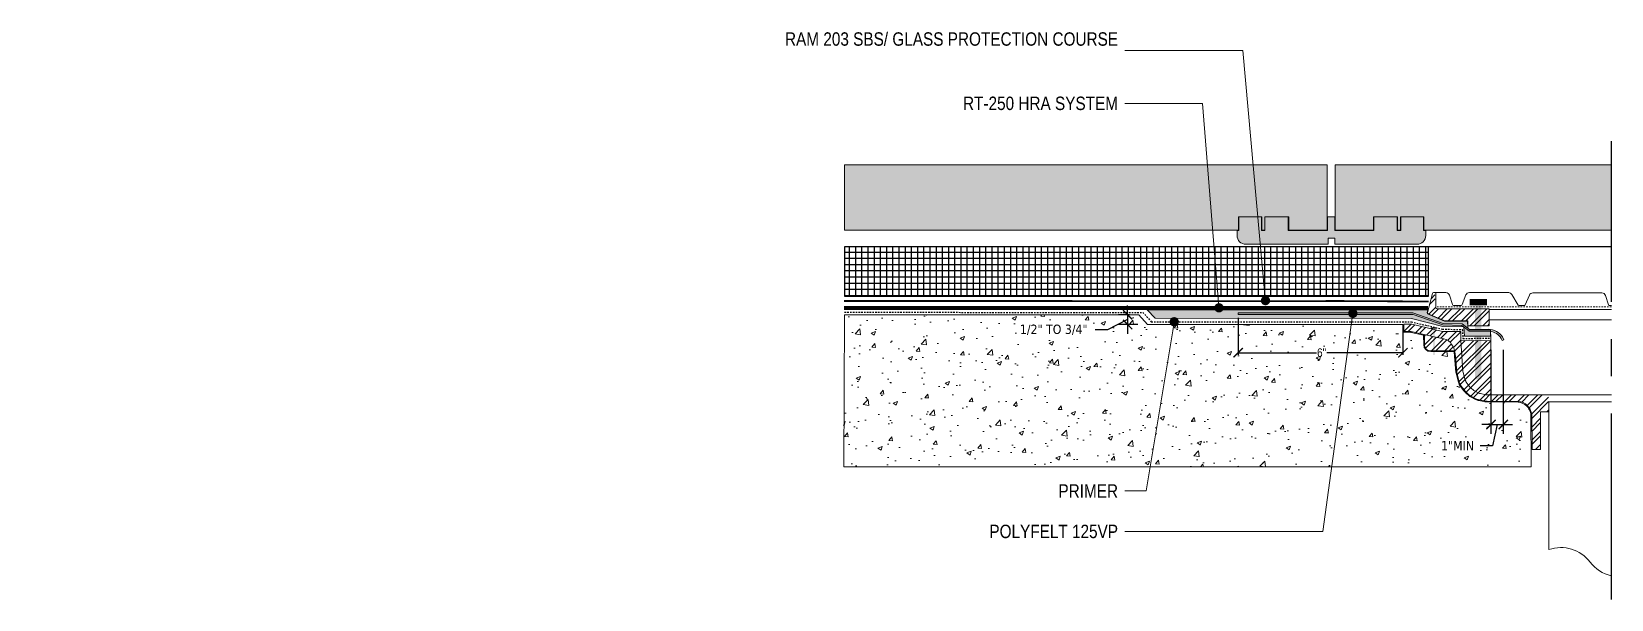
# Model space of a CAD drawing. Header units: feet. Extents: x -240 to 187, y -35 to 11.
# Drawn here: x 59.6 to 187.1, y -34.9 to 10.9 of the extents above; entities that cross this region are included whole.
import ezdxf
from ezdxf import colors
from ezdxf.entities.mleader import LeaderData, LeaderLine
from ezdxf.math import Vec2, Vec3

# ---------------------------------------------------------------- set-up
doc = ezdxf.new("R2010")
doc.units = ezdxf.units.FT
doc.header["$MEASUREMENT"] = 0
for name, pattern in [('CENTERX2', [23.999999999999993, 14.999999999999998, -2.9999999999999996, 2.9999999999999973, -3.0000000000000018]), ('Dashed - Dense', [0.8, 0.5000000000000001, -0.3]), ('DASHED2', [0.18749999999999997, 0.125, -0.06249999999999998])]:
    doc.linetypes.add(name, pattern=pattern)
for name, color, linetype, lineweight in [('00 Masonry Others', 190, 'Continuous', 0), ('Dimensions', 20, 'Continuous', 0), ('Others', 190, 'Continuous', 0), ('RAM HDR 327', 63, 'Continuous', 0), ('RT-250 HRA SYSTEM LIQUID', 241, 'Continuous', 0), ('RT-250 HRA SYSTEM MESH', 3, 'Continuous', 0), ('Text', 20, 'Continuous', 0)]:
    doc.layers.add(name, color=color, linetype=linetype, lineweight=lineweight)
for name, color, linetype in [('Insulation Border', 8, 'Continuous'), ('Insulation Foam', 9, 'Continuous'), ('Primer', 32, 'DASHED2')]:
    doc.layers.add(name, color=color, linetype=linetype)
doc.layers.add('Protection Course', color=99, linetype='Dashed - Dense', lineweight=0, true_color=0x216123)
doc.styles.add('Annotative', font='tahoma.ttf')
doc.styles.get("Standard").update_dxf_attribs({"font": 'ARIALN.TTF'})
doc.dimstyles.new('Annotative', dxfattribs={"dimscale": 0, "dimtxt": 0.09375, "dimasz": 0.09375, "dimexe": 0.09375, "dimexo": 0.09375, "dimgap": 0.0625, "dimtad": 0, "dimtih": 1, "dimtoh": 1, "dimlfac": -1, "dimzin": 3, "dimdsep": 46, "dimlunit": 4, "dimtxsty": 'Annotative', "dimblk": 'ARCHTICK', "dimcen": 0.09, "dimclrd": 256, "dimclre": 256, "dimclrt": 256, "dimadec": 0, "dimazin": 2, "dimtfac": 1, "dimtix": 1, "dimtofl": 0, "dimtmove": 1, "dimatfit": 1, "dimldrblk": 'CLOSEDBLANK', "dimfxl": 1, "dimtfill": 1, "dimtolj": 1, "dimtzin": 0, "dimarcsym": 0})
doc.dimstyles.get("Standard").update_dxf_attribs({"dimtxt": 0.18, "dimasz": 0.18, "dimexe": 0.18, "dimexo": 0.0625, "dimgap": 0.09, "dimtad": 0, "dimtih": 1, "dimtoh": 1, "dimdec": 4, "dimzin": 0, "dimdsep": 46, "dimtxsty": 'Standard', "dimcen": 0.09, "dimadec": 0, "dimazin": 0, "dimtfac": 1, "dimtdec": 4, "dimtofl": 0, "dimtmove": 0, "dimatfit": 3, "dimfxl": 1, "dimtolj": 1, "dimtzin": 0, "dimarcsym": 0})
pattern_1 = [(45, (-571.5785395980724, 216.78057197625975), (-0.5303300858899107, 0.5303300858899107), []), (45, (-571.2249862080724, 216.78057197625975), (-0.5303300858899107, 0.5303300858899107), [])]

# ---------------------------------------------------------------- blocks, each defined once
blk = doc.blocks.new('_ArchTick')
at = {"color": 0, "linetype": 'ByBlock', "const_width": 0.15}
blk.add_lwpolyline([(-0.5, -0.5), (0.5, 0.5)], dxfattribs=at)
blk = doc.blocks.new('*D74')
at = {"layer": 'Defpoints', "color": 0, "transparency": 16777216}
for p in [(177.36806138385828, -14.056158369398702), (178.36191833419025, -14.055613093855584), (178.36191833419025, -20.81846491088919)]:
    blk.add_point(p, dxfattribs=at)
at = {"layer": 'Dimensions', "lineweight": -2, "transparency": 16777216}
for p, q in [((177.36806138385828, -14.806158369398702), (177.36806138385828, -21.56846491088919)), ((178.36191833419025, -14.805613093855584), (178.36191833419025, -21.56846491088919)), ((177.36806138385828, -20.81846491088919), (176.61806138385828, -20.81846491088919)), ((177.36806138385828, -20.81846491088919), (178.36191833419025, -20.81846491088919)), ((177.86498985902426, -20.81846491088919), (177.5011672981268, -22.529270079486025)), ((178.36191833419025, -20.81846491088919), (179.11191833419025, -20.81846491088919)), ((177.5011672981268, -22.529270079486025), (176.5011672981268, -22.529270079486025))]:
    blk.add_line(p, q, dxfattribs=at)
at = {"layer": 'Dimensions', "lineweight": -2, "transparency": 16777216, "xscale": 0.75, "yscale": 0.75, "zscale": 0.75}
blk.add_blockref('_ArchTick', (177.36806138385828, -20.81846491088919), dxfattribs=at)
at = {"layer": 'Dimensions', "lineweight": -2, "transparency": 16777216, "xscale": 0.75, "yscale": 0.75, "zscale": 0.75, "rotation": 180}
blk.add_blockref('_ArchTick', (178.36191833419025, -20.81846491088919), dxfattribs=at)
at = {"layer": 'Dimensions', "transparency": 16777216, "insert": (174.67343056206232, -22.529270079486025), "char_height": 0.75, "attachment_point": 5, "style": 'Annotative', "bg_fill": 3, "box_fill_scale": 1.25, "bg_fill_color": 9, "bg_fill_true_color": 13158600, "bg_fill_transparency": 0}
blk.add_mtext('\\A1;1"MIN', dxfattribs=at)
blk = doc.blocks.new('_ClosedBlank')
at = {"color": 0, "linetype": 'ByBlock', "lineweight": -2}
for p, q in [((-1, 0.1666666666666666), (0, 0)), ((-1, 0.1666666666666666), (-1, -0.1666666666666666)), ((0, 0), (-1, -0.1666666666666666))]:
    blk.add_line(p, q, dxfattribs=at)
blk = doc.blocks.new('*D75')
at = {"layer": 'Defpoints', "color": 0, "transparency": 16777216}
for p in [(156.9615847406235, -12.149235628698364), (170.26561984685418, -12.762002375847544), (170.26561984685418, -15.027312830514177)]:
    blk.add_point(p, dxfattribs=at)
at = {"layer": 'Dimensions', "color": 0, "lineweight": -2, "transparency": 16777216}
for p, q in [((156.9615847406235, -12.211735628698364), (156.9615847406235, -15.207312830514176)), ((170.26561984685418, -12.824502375847544), (170.26561984685418, -15.207312830514176)), ((156.9615847406235, -15.027312830514177), (163.27763574696243, -15.027312830514177)), ((170.26561984685418, -15.027312830514177), (164.1218240143567, -15.027312830514177))]:
    blk.add_line(p, q, dxfattribs=at)
at = {"layer": 'Dimensions', "color": 0, "lineweight": -2, "transparency": 16777216, "xscale": 0.75, "yscale": 0.75, "zscale": 0.75, "rotation": 180}
blk.add_blockref('_ArchTick', (156.9615847406235, -15.027312830514177), dxfattribs=at)
at = {"layer": 'Dimensions', "color": 0, "lineweight": -2, "transparency": 16777216, "xscale": 0.75, "yscale": 0.75, "zscale": 0.75}
blk.add_blockref('_ArchTick', (170.26561984685418, -15.027312830514177), dxfattribs=at)
at = {"layer": 'Dimensions', "color": 0, "transparency": 16777216, "insert": (163.69972988065956, -15.027312830514177), "char_height": 0.7, "attachment_point": 5}
blk.add_mtext('\\A1;6"', dxfattribs=at)
blk = doc.blocks.new('*D76')
at = {"layer": 'Defpoints', "color": 0, "transparency": 16777216}
for p in [(148.95603119125514, -11.960941731445306), (148.0448262187943, -12.762056667708357), (149.6200000792091, -12.762056667708357)]:
    blk.add_point(p, dxfattribs=at)
at = {"layer": 'Dimensions', "lineweight": -2, "transparency": 16777216}
for p, q in [((148.0448262187943, -11.960941731445306), (148.0448262187943, -11.210941731445306)), ((148.0448262187943, -12.361499199576832), (146.41691432375913, -13.185434873630376)), ((148.20603119125514, -11.960941731445306), (147.2948262187943, -11.960941731445308)), ((148.0448262187943, -11.960941731445306), (148.0448262187943, -12.762056667708357)), ((146.41691432375913, -13.185434873630376), (145.41691432375913, -13.185434873630376)), ((148.8700000792091, -12.762056667708357), (147.2948262187943, -12.76205666770836)), ((148.0448262187943, -12.762056667708357), (148.0448262187943, -13.512056667708357))]:
    blk.add_line(p, q, dxfattribs=at)
at = {"layer": 'Dimensions', "lineweight": -2, "transparency": 16777216, "xscale": 0.75, "yscale": 0.75, "zscale": 0.75}
for p, rotation in [((148.0448262187943, -11.960941731445306), 270), ((148.0448262187943, -12.762056667708357), 90)]:
    blk.add_blockref('_ArchTick', p, dxfattribs=dict(at, rotation=rotation))
at = {"layer": 'Dimensions', "transparency": 16777216, "insert": (142.07935555948777, -13.185434873630413), "char_height": 0.75, "attachment_point": 5, "style": 'Annotative', "bg_fill": 3, "box_fill_scale": 1.25, "bg_fill_color": 9, "bg_fill_true_color": 13158600, "bg_fill_transparency": 0}
blk.add_mtext('\\A1;1/2" TO 3/4"', dxfattribs=at)
blk = doc.blocks.new('_Dot')
at = {"color": 0, "linetype": 'ByBlock', "lineweight": -2}
blk.add_line((-0.5, 0), (-1, 0), dxfattribs=at)
at = {"color": 0, "linetype": 'ByBlock', "const_width": 0.5}
blk.add_lwpolyline([(-0.25, 0, 1), (0.25, 0, 1)], format="xyb", close=True, dxfattribs=at)

msp = doc.modelspace()

# ---------------------------------------------------------------- hatches: boundary and pattern name
at = {"layer": '00 Masonry Others'}
h = msp.add_hatch(dxfattribs=at)
h.set_pattern_fill('CONCRETE_C', color=256, scale=0.3, pattern_type=2)
h.set_pattern_definition([(49.99999999999999, (-571.6108751978977, 216.56758332076987), (2.1517805478022605, -0.1882564049477853), [0.22499999999999998, -2.475]), (355, (-571.6108751978977, 216.56758332076987), (-0.416254000839, 2.2565764011000353), [0.18, -1.9799999999999998]), (100.4514, (-571.4315601578977, 216.55189530076987), (1.7355281451420648, 2.0683186261828608), [0.19122057, -2.1034263359999996]), (46.184200000000004, (-571.6108751978977, 217.16758332076986), (3.201723145876933, -0.4965570429870542), [0.33749999999999997, -3.7125]), (96.63560000000001, (-571.3440649628977, 217.12620339976988), (2.80398811664611, 2.922353612701325), [0.28683086399999996, -3.1551389999999997]), (351.1842, (-571.6108751978977, 217.16758332076986), (2.8039858354008813, 2.9223558027759737), [0.27, -2.97]), (21, (-571.3108751978978, 217.01758332076986), (1.7907211563553849, -1.2078566719960164), [0.22499999999999998, -2.475]), (326.00000000000006, (-571.3108751978978, 217.01758332076986), (0.7299459957647452, 2.175450135140559), [0.18, -1.9799999999999998]), (71.4514, (-571.1616484988978, 216.91692850276988), (2.5206678857444698, 0.9675914901298571), [0.19122057, -2.1034263359999996]), (37.5, (-571.6108751978977, 216.56758332076987), (0.036479565951872, 0.9986815614939344), [0, -1.9559999999999997, 0, -2.01, 0, -1.9874999999999998]), (7.5, (-571.6108751978977, 216.56758332076987), (0.7892086123264458, 1.1832351356470807), [0, -1.146, 0, -1.911, 0, -0.7575]), (327.5, (-572.2798751978977, 216.56758332076987), (1.601467308517227, -0.06766461520313927), [0, -0.75, 0, -2.34, 0, -3.105]), (317.5, (-572.5798751978978, 216.56758332076987), (1.7495585080271587, 0.30031494699695316), [0, -0.975, 0, -1.5539999999999998, 0, -2.2049999999999996])])
h.paths.add_polyline_path([(164.1366064447052, 0.13047673328372866), (125.20639667339901, 0.13047673328372866), (125.20639667339901, -5.149253591122772), (156.98989405430484, -5.149253591122772), (156.98989405430484, -4.055500202916676), (158.88263537106332, -4.055500202916676), (158.88263537106332, -5.152676443730627), (159.12360233131267, -5.152676443730627), (159.12360233131267, -4.055275536915644), (161.04473468609694, -4.055275536915644), (161.04473468609694, -5.1444563112125365), (164.1366064447052, -5.1444563112125365)])
h.paths.add_polyline_path([(187.05557695608422, 0.13047673328372866), (164.8070076051622, 0.13047673328372866), (164.8070076051622, -5.1444563112125365), (167.89887936377045, -5.1444563112125365), (167.89887936377045, -4.055275536915644), (169.82001171855472, -4.055275536915644), (169.82001171855472, -5.152676443730627), (170.06097867880408, -5.152676443730627), (170.06097867880408, -4.055500202916676), (171.95371999556255, -4.055500202916676), (171.95371999556255, -5.149253591122772), (187.05557695608422, -5.149253591122772)])
h = msp.add_hatch(color=256, dxfattribs=at)
h.dxf.hatch_style = 1
h.paths.add_polyline_path([(164.23705656331958, -6.276701593264818), (164.23705656331958, -5.788851265526603), (164.76404239198246, -5.788851265526603), (164.76404239198246, -6.277190572208667), (171.40351527468673, -6.277190572208667, 0.4142135623730951), (172.10351527468674, -5.57719057220865), (172.10351527468674, -5.170401269668503), (171.93104421351154, -5.170401269668503), (171.93104421351154, -4.079039913594272), (170.0818074906215, -4.079039913594272), (170.0818074906215, -5.170401269668503), (169.80393926371426, -5.170401269668503), (169.80393926371426, -4.079039913594272), (167.9163738222437, -4.079039913594272), (167.9163738222437, -5.170401269668503), (164.77362593370026, -5.170401269668503), (164.77362593370026, -4.079039913594272), (164.16998811616713, -4.079039913594272), (164.16998811616713, -5.170401269668503), (160.998495050761, -5.170401269668503), (160.998495050761, -4.079039913594272), (159.12690944320593, -4.079039913594272), (159.12690944320593, -5.170401269668503), (158.8490466645885, -5.170401269668503), (158.8490466645885, -4.079039913594272), (157.01935295712838, -4.079039913594272), (157.01935295712838, -5.170401269668503), (156.87562707281586, -5.170401269668503), (156.87562707281586, -5.576701593264801, 0.414213562373095), (157.57562707281588, -6.276701593264818)])
h = msp.add_hatch(dxfattribs=at)
h.set_pattern_fill('ANSI32', color=256, scale=2)
h.set_pattern_definition(pattern_1)
h.paths.add_polyline_path([(172.92762738816464, -11.48298663718407), (172.838052919054, -10.280983433816704, 0.8796318374371602), (172.64130688469982, -10.255681164417854), (172.24429427252596, -11.773702935942048, 0.3703336992242552), (172.30137150137946, -11.890800553099618), (173.57570230681455, -12.44149491941146, 0.10233148209898187), (173.69470872331664, -12.466108876135252), (175.5000732865069, -12.466108876135252), (175.5000732865069, -12.846969494012512), (177.21504379578118, -12.846969494012512), (177.21504379578118, -11.48298663718407)])
at = {"layer": '00 Masonry Others', "linetype": 'Continuous'}
for points in [[(175.65449928759563, -10.705865014539768), (175.65449928759563, -11.205102452250003), (177.04378871900417, -11.205102452250003), (177.04378871900417, -10.705865014539768)], [(172.4958393516414, -12.972956843307031), (172.4958393516414, -13.097978025925329), (173.04414592726516, -13.097978025925329), (173.04414592726516, -12.972956843307031)], [(172.81823801090513, -13.111412807760559), (172.71778683492312, -13.111412807760559), (172.71778683492312, -15.208816161945208), (172.81823801090513, -15.208816161945208)]]:
    msp.add_hatch(color=256, dxfattribs=at).paths.add_polyline_path(points)
at = {"layer": '00 Masonry Others'}
h = msp.add_hatch(dxfattribs=at)
h.set_pattern_fill('CONCRETE_C', color=256, scale=0.5, pattern_type=2)
h.set_pattern_definition([(49.99999999999999, (-571.5785395980724, 216.78057197625975), (3.5863009130037673, -0.31376067491297555), [0.375, -4.125]), (355, (-571.5785395980724, 216.78057197625975), (-0.693756668065, 3.760960668500059), [0.3, -3.3]), (100.4514, (-571.2796811980725, 216.75442527625975), (2.892546908570108, 3.447197710304768), [0.31870095000000004, -3.50571056]), (46.184200000000004, (-571.5785395980724, 217.78057197625975), (5.336205243128222, -0.8275950716450904), [0.5625, -6.1875]), (96.63560000000001, (-571.1338558730724, 217.71160544125974), (4.673313527743517, 4.870589354502209), [0.47805144, -5.258565]), (351.1842, (-571.5785395980724, 217.78057197625975), (4.673309725668136, 4.870593004626623), [0.45, -4.95]), (21, (-571.0785395980724, 217.53057197625975), (2.9845352605923083, -2.013094453326694), [0.375, -4.125]), (326.00000000000006, (-571.0785395980724, 217.53057197625975), (1.2165766596079086, 3.625750225234265), [0.3, -3.3]), (71.4514, (-570.8298284330724, 217.36281394625973), (4.20111314290745, 1.612652483549762), [0.31870095000000004, -3.50571056]), (37.5, (-571.5785395980724, 216.78057197625975), (0.060799276586453344, 1.6644692691565575), [0, -3.26, 0, -3.35, 0, -3.3125]), (7.5, (-571.5785395980724, 216.78057197625975), (1.315347687210743, 1.9720585594118012), [0, -1.91, 0, -3.185, 0, -1.2625]), (327.5, (-572.6935395980724, 216.78057197625975), (2.669112180862045, -0.11277435867189878), [0, -1.25, 0, -3.9, 0, -5.175]), (317.5, (-573.1935395980724, 216.78057197625975), (2.915930846711931, 0.5005249116615886), [0, -1.625, 0, -2.59, 0, -3.675])])
h.paths.add_polyline_path([(149.63589704285312, -12.74776604862862), (148.96108961855077, -11.966751329925785), (125.1848898592666, -11.966751329925785), (125.1288577413302, -24.248060142081897), (180.6032812472805, -24.248060142081897), (180.5905231411623, -19.998038052256423, 0.08171892325957406), (180.50512026952208, -19.706190262349594, 0.0964060580227153), (180.3148404978432, -19.403169842969277, 0.2333518169229034), (179.57390781472864, -19.031358551884523), (176.9644426288678, -18.99798822216924), (176.2565997942569, -18.863782756922483), (175.6554397843867, -18.558495365723534), (175.20680959448745, -18.154134901477985), (174.91269780459163, -17.755246361899893, -0.09214750327573563), (174.74308030014174, -17.405510604855422), (174.54749496309, -16.69268406275531), (174.4321652967485, -15.341512566108998), (174.38635087118087, -14.955490219385318, 0.005272285951497865), (174.38381662817415, -14.935904160821565), (172.50351126775692, -14.943330820003467, -0.41300989353520073), (171.9384747726574, -14.38504038175782), (171.9322475828692, -13.612550607148478), (170.92622040772133, -13.385059086866857, 0.05565445603326369), (170.89611506881425, -13.38169768267025), (170.26286161350583, -13.381697682670278), (170.26524799162473, -12.747766048628648)])
h = msp.add_hatch(dxfattribs=at)
h.set_pattern_fill('ANSI32', color=256, scale=2)
h.set_pattern_definition([(45, (-606.4794012854513, 217.4882989425452), (-0.5303300858899107, 0.5303300858899107), []), (45, (-606.1258478954513, 217.4882989425452), (-0.5303300858899107, 0.5303300858899107), [])])
h.paths.add_polyline_path([(174.89547564625423, -13.327280718060422), (173.46851681797352, -13.327280718060422), (170.98340847101645, -12.72561164009187, 0.06034719702284406), (170.9356347031686, -12.719996913456129), (170.32524936765412, -12.722168358183183), (170.32621619295833, -13.318192792334514), (170.89611506881442, -13.318192792334514, -0.05565445603325234), (170.94022703587484, -13.323118103145845), (172.87853634007342, -13.761425279414027), (173.56190767184, -13.90889428094826, -0.20979271770669558), (174.21322532648423, -14.37992435882191), (174.31864079368552, -14.559393185364627, -0.10360679283291388), (174.44941317506937, -14.948005773858455), (174.49524582864478, -15.33418170579563), (174.60248907813354, -16.590268776582093, 0.045686100650675354), (174.63450601307466, -16.769800000169084), (174.8043217554433, -17.388707175172442, 0.09214750327568087), (174.96381091810838, -17.71755921922258), (175.1939888585414, -18.029737600561816, 0.05052024651393346), (175.32935051915763, -18.17909049255806), (175.5932093965679, -18.416912423776893, 0.06600884274684961), (175.80992634741938, -18.565723952086273), (176.15050849410522, -18.738681955518814, 0.07074733412131438), (176.41701955066367, -18.829561765789094), (176.8848281440097, -18.91825725982619, 0.04367430449764144), (177.0583202701871, -18.935678664189197), (179.57471986076735, -18.967858853634908, -0.2068010650853719), (180.29884630513493, -19.291790137451784), (180.3616381143206, -19.360241365374748, -0.07377032236178117), (180.52614566507907, -19.603284984769232), (180.56236491997015, -19.678696243152046, -0.0817189232594497), (180.65355906584307, -19.990334592241737), (180.68015263543361, -22.840740483169895), (181.37437011632983, -22.840740483169895), (181.37437011632983, -19.808750029603573), (182.020793534753, -19.808750029603573), (182.020793534753, -18.428526035481184), (177.36567123193026, -18.428526035481184), (177.36542354595076, -18.398195862510505), (177.06620766651213, -18.424695464848696, -0.04367430449759824), (176.98066632482767, -18.416105736103788), (176.5128577314814, -18.32741024206669, -0.0707473341213453), (176.3814528438121, -18.282601402185236), (176.04087069712625, -18.10964339875261, -0.06600884274681912), (175.93401709431384, -18.03627097505708), (175.67015821690416, -17.798449043838758, -0.05052024651393316), (175.60341733178802, -17.724809697504668), (175.37323939135433, -17.412631316164635, -0.09214750327575616), (175.29460229548636, -17.250488827720687), (175.12478655311793, -16.631581652717557, -0.045686100650381437), (175.10900040978197, -16.54306269754497)])
h.paths.add_polyline_path([(177.33002502692432, -14.063500749189444), (174.94266890201698, -14.038033039842333), (175.10900040978197, -16.54306269754497, 0.0456861006503742), (175.12478655311793, -16.631581652717557), (175.29460229548636, -17.250488827720687, 0.09214750327575591), (175.37323939135433, -17.412631316164635), (175.60341733178802, -17.724809697504668, 0.05052024651393203), (175.67015821690416, -17.798449043838758), (175.93401709431384, -18.03627097505708, 0.0660088427468185), (176.04087069712625, -18.10964339875261), (176.3814528438121, -18.282601402185236, 0.07074733412134616), (176.5128577314814, -18.32741024206669), (176.98066632482767, -18.416105736103788, 0.04367430449759872), (177.06620766651213, -18.424695464848696), (177.36542354595076, -18.398195862510505)], flags=17)
h = msp.add_hatch(dxfattribs=at)
h.set_pattern_fill('ANSI32', color=256, scale=2)
h.set_pattern_definition(pattern_1)
h.paths.add_polyline_path([(173.56190767184, -13.90889428094826), (172.87853634007342, -13.76142527941403), (171.99467033915857, -13.561557894873655), (172.00130450822815, -14.384533899082403, 0.4130098935352195), (172.5032631024516, -14.880499533126766), (174.437580780273, -14.87285954100372, 0.08441549628566856), (174.3186407936854, -14.559393185364428, 0.2672981460433316)])
at = {"layer": 'Insulation Foam'}
h = msp.add_hatch(dxfattribs=at)
h.set_pattern_fill('NET', color=256, scale=4)
h.set_pattern_definition([(0, (-609.3940291068361, -29.907090289941436), (0, 0.5), []), (90, (-609.3940291068361, -29.907090289941436), (-0.5, 3.061616997868383e-17), [])])
h.paths.add_polyline_path([(125.21185585975536, -6.448839620341857), (125.21185585975536, -10.49223994524786), (172.304687492771, -10.49223994524786), (172.304687492771, -6.448839620341857)])

# ---------------------------------------------------------------- linework, layer by layer
at = {"linetype": 'CENTERX2'}
msp.add_line((187.0879125559095, -34.92833072380682), (187.0879125559095, 2.041525901757268), dxfattribs=at)
at = {"layer": '00 Masonry Others'}
msp.add_lwpolyline([(164.1366064447052, -5.1444563112125365), (164.1366064447052, 0.13047673328372866), (125.20639667339901, 0.13047673328372866), (125.20639667339901, -5.149253591122772), (156.98989405430484, -5.149253591122772), (156.98989405430484, -4.055500202916676), (158.88263537106332, -4.055500202916676), (158.88263537106332, -5.152676443730627), (159.12360233131267, -5.152676443730627), (159.12360233131267, -4.055275536915644), (161.04473468609694, -4.055275536915644), (161.04473468609694, -5.1444563112125365)], close=True, dxfattribs=at)
for points in [[(187.05557695608422, -5.149253591122772), (171.95371999556255, -5.149253591122772), (171.95371999556255, -4.055500202916676), (170.06097867880408, -4.055500202916676), (170.06097867880408, -5.152676443730627), (169.82001171855472, -5.152676443730627), (169.82001171855472, -4.055275536915644), (167.89887936377045, -4.055275536915644), (167.89887936377045, -5.1444563112125365), (164.8070076051622, -5.1444563112125365), (164.8070076051622, 0.13047673328372866), (187.05557695608422, 0.13047673328372866)], [(187.0879125559095, -11.552093137663462), (177.19693061967564, -11.552093137663462)], [(177.21504379578118, -12.379830979149403), (187.0879125559095, -12.379830979149403)], [(177.36567123193026, -14.063881013859202), (177.36567123193026, -18.428526035481184), (187.0879125559095, -18.428526035481184)], [(187.0879125559095, -18.997063265447025), (182.04782810701954, -18.997063265447025), (182.04782810701954, -30.914856154594247)]]:
    msp.add_lwpolyline(points, dxfattribs=at)
for points in [[(157.01935295712838, -4.079039913594272), (157.01935295712838, -5.170401269668503), (156.87562707281586, -5.170401269668503), (156.87562707281586, -5.576701593264829, 0.41421356237309503), (157.5756270728159, -6.276701593264818), (164.23705656331958, -6.276701593264818), (164.23705656331958, -5.788851265526603), (164.76404239198246, -5.788851265526603), (164.76404239198246, -6.277190572208667), (171.4035152746867, -6.277190572208667, 0.41421356237309503), (172.10351527468674, -5.5771905722086785), (172.10351527468674, -5.170401269668503), (171.93104421351154, -5.170401269668503), (171.93104421351154, -4.079039913594272), (170.0818074906215, -4.079039913594272), (170.0818074906215, -5.170401269668503), (169.80393926371426, -5.170401269668503), (169.80393926371426, -4.079039913594272), (167.9163738222437, -4.079039913594272), (167.9163738222437, -5.170401269668503), (164.77362593370026, -5.170401269668503), (164.77362593370026, -4.079039913594272), (164.16998811616713, -4.079039913594272), (164.16998811616713, -5.170401269668503), (160.998495050761, -5.170401269668503), (160.998495050761, -4.079039913594272), (159.12690944320593, -4.079039913594272), (159.12690944320593, -5.170401269668503), (158.8490466645885, -5.170401269668503), (158.8490466645885, -4.079039913594272)], [(180.3148404978432, -19.403169842969277, -0.07377032236164512), (180.468901014631, -19.630779003966865), (180.50512026952208, -19.706190262349594, -0.08171892325957338), (180.5905231411623, -19.99803805225642), (180.6032812472805, -24.248060142081897), (125.1288577413302, -24.248060142081897), (125.1848898592666, -11.966751329925785), (148.96108961855077, -11.966751329925785), (149.63589704285312, -12.74776604862862), (170.26524799162473, -12.747766048628648), (170.26286161350583, -13.381697682670278), (170.8961150688143, -13.38169768267025, -0.05565445603328038), (170.92622040772142, -13.385059086866875), (171.9322475828692, -13.612550607148478), (171.9384747726574, -14.385040381757676, 0.41300989353517553), (172.50351126775672, -14.943330820003467), (174.38381662817415, -14.935904160821565, -0.0052722859524933436), (174.38635087118132, -14.95549021938902), (174.4321652967485, -15.34151256610906), (174.5392143908898, -16.595671095600068, 0.04568610065065298), (174.5732645577733, -16.786603429852704), (174.74308030014186, -17.405510604855834, 0.09214750327568023), (174.91269780459174, -17.75524636190005), (175.1428757450251, -18.0674247432396, 0.05052024651393389), (175.28683353305428, -18.226262274263377), (175.5506924104642, -18.464084205481925, 0.06600884274683755), (175.78117194751349, -18.622345993577284), (176.12175409419933, -18.795303997009853, 0.07074733412134736), (176.40518990617795, -18.891955119665113), (176.8729984995241, -18.980650613702238, 0.04367430449764598), (177.05750822414848, -18.999178362438784), (179.5739078147286, -19.031358551884523, -0.2068010650853557), (180.2520486886574, -19.334718615046256)]]:
    msp.add_lwpolyline(points, format="xyb", close=True, dxfattribs=at)
for points in [[(187.0879125559095, -11.22833339206619), (186.94809718591728, -11.22833339206619, -0.32277005479525), (186.85323490075336, -11.159974296817381), (186.60145221308096, -10.405107098640002, 0.3227700547952378), (186.3168653575891, -10.200029812893547), (180.74795302100824, -10.200029812893547, 0.30056649137050406), (180.4719735732068, -10.382406072129953), (180.13734523798792, -11.167541305654083, -0.3005664913704927), (180.04535208872073, -11.22833339206619), (179.6535457076168, -11.22833339206619, -0.2633681174480788), (179.56781162617096, -11.179808310994162), (179.0555187900809, -10.326558677032892, 0.26336811744807154), (178.79831654574343, -10.18098343381672), (175.62902232844533, -10.18098343381672, 0.30924835752500907), (175.34944549830198, -10.37218639319974), (175.0484870623419, -11.14556225943133, -0.30924835752500346), (174.95529478562742, -11.209296579225622), (174.35387512176237, -11.209296579225622, -0.3274068403445915), (174.25849545118365, -11.139341852402765), (174.02271445383587, -10.390847614285292, 0.3274068403445871), (173.7365754420996, -10.18098343381672), (172.73805291905398, -10.18098343381672, 0.34112685188583325), (172.64130688469982, -10.255681164417894), (172.24429427252596, -11.773702935942026, 0.37033369922425835), (172.30137150137944, -11.89080055309961), (173.5757023068145, -12.44149491941144, 0.10233148209898565), (173.69470872331658, -12.466108876135252), (175.5000732865069, -12.466108876135252), (175.5000732865069, -12.846969494012512), (177.21504379578118, -12.846969494012512), (177.21504379578118, -11.48298663718407), (173.02762738816466, -11.48298663718407, -0.41421356237309503), (172.92762738816464, -11.382986637184075), (172.92762738816464, -10.18098343381672)], [(182.04782810701954, -19.808750029603573), (181.37437011632983, -19.808750029603573), (181.37437011632983, -22.840740483169895), (180.68015263543361, -22.840740483169895), (180.65355906584307, -19.990334592241737, 0.08171892325958807), (180.56236491996992, -19.678696243151563), (180.52614566507884, -19.603284984768834, 0.07377032236165088), (180.36163811432073, -19.360241365374804), (180.29884630513493, -19.291790137451784, 0.2068010650853613), (179.57471986076735, -18.967858853634908), (177.0583202701872, -18.935678664189197, -0.04367430449763241), (176.88482814400982, -18.91825725982622), (176.41701955066367, -18.829561765789094, -0.07074733412134045), (176.1505084941051, -18.738681955518786), (175.80992634741926, -18.565723952086216, -0.06600884274683878), (175.59320939656777, -18.416912423776836), (175.32935051915786, -18.179090492558288, -0.0505202465139418), (175.19398885854162, -18.029737600562072), (174.96381091810827, -17.717559219222494, -0.09214750327566086), (174.8043217554433, -17.388707175172414), (174.63450601307466, -16.769800000169255, -0.04568610065065543), (174.60248907813354, -16.59026877658235), (174.49524582864478, -15.33418170579563), (174.44941317506937, -14.948005773858569, 0.10360679283300249), (174.3186407936854, -14.559393185364428), (174.21322532648412, -14.379924358821654, 0.20979271770662272), (173.56190767184, -13.90889428094826), (172.87853634007342, -13.761425279414027), (170.94022703587473, -13.323118103145816, 0.05565445603325079), (170.8961150688143, -13.318192792334514), (170.32621619295833, -13.318192792334514), (170.32524936765412, -12.722168358183183), (170.93563470316872, -12.719996913456129, -0.060347197022845425), (170.98340847101656, -12.725611640091898), (173.46851681797352, -13.327280718060422), (174.9297450127474, -13.327280718060422), (174.94266890201698, -14.038033039842333), (177.36567123193026, -14.063881013859202), (177.35479938004073, -13.563767677962744)], [(171.99467033915857, -13.561557894873658), (172.00130450822815, -14.384533899082328, 0.4130098935352385), (172.50326310245157, -14.880499533126766), (174.43758078027304, -14.87285954100372)], [(177.36574743110964, -18.428526035481184), (177.06620766651213, -18.424695464848696, -0.043674304497634514), (176.98066632482755, -18.416105736103788), (176.5128577314814, -18.32741024206669, -0.07074733412132618), (176.3814528438122, -18.282601402185264), (176.04087069712637, -18.109643398752667, -0.06600884274684499), (175.93401709431384, -18.036270975057107), (175.67015821690393, -17.798449043838588, -0.0505202465139292), (175.6034173317879, -17.72480969750447), (175.37323939135445, -17.412631316164777, -0.09214750327570508), (175.29460229548647, -17.25048882772097), (175.12478655311804, -16.63158165271807, -0.04568610065064719), (175.10900040978197, -16.54306269754497), (174.94266890201698, -14.038033039842333)]]:
    msp.add_lwpolyline(points, format="xyb", dxfattribs=at)
at = {"layer": '00 Masonry Others', "linetype": 'DASHED2'}
msp.add_lwpolyline([(187.0879125559095, -11.329142403976505), (172.95193613866877, -11.329142403976505)], dxfattribs=at)
at = {"layer": 'Insulation Border'}
msp.add_lwpolyline([(125.21185585975536, -6.448839620341857), (172.304687492771, -6.448839620341857), (172.304687492771, -10.49223994524786), (125.21185585975536, -10.49223994524786)], close=True, dxfattribs=at)
msp.add_lwpolyline([(172.304687492771, -6.448839620341857), (187.05557695608422, -6.448839620341857)], dxfattribs=at)
at = {"layer": 'Others', "linetype": 'Continuous'}
for centre, radius, start, end in [((183.02311323863694, -33.67939949179416), 2.9315321849180567, 36.94360436775931, 109.43199831368865), ((187.70742117002715, -30.158727873348198), 2.928320369395399, 216.91257795865775, 257.78634908742004)]:
    msp.add_arc(centre, radius, start, end, dxfattribs=at)
at = {"layer": 'RT-250 HRA SYSTEM LIQUID', "const_width": 0.3}
msp.add_lwpolyline([(125.16625912261361, -11.419396734411578), (172.2762968883785, -11.421841124116611)], dxfattribs=at)

# ---------------------------------------------------------------- dimensions: what is measured, and where the dimension line sits
at = {"layer": 'Dimensions'}
dim = msp.add_linear_dim(base=(170.26561984685418, -15.027312830514177), p1=(156.9615847406235, -12.149235628698364), p2=(170.26561984685418, -12.762002375847544), text='6"', dimstyle='Standard', override={"dimtxt": 0.7, "dimasz": 0.75, "dimblk1": 'ArchTick', "dimblk2": 'ArchTick', "dimsah": 1}, dxfattribs=at)
dim.commit()
dim.dimension.update_dxf_attribs({"geometry": '*D75', "text_midpoint": (163.69972988065956, -15.027312830514177), "dimtype": 160})

# ---------------------------------------------------------------- leaders
at = {"layer": 'Text'}
ml = msp.add_multileader_mtext('Standard', dxfattribs=at)
ml.set_content('POLYFELT 125VP', color=256)
ml.set_leader_properties(color=256, lineweight=0)
ml.set_arrow_properties(name='DOT')
ml.build(insert=Vec2(0, 0))
ml.multileader.update_dxf_attribs({"text_left_attachment_type": 2, "text_right_attachment_type": 2, "dogleg_length": 0.36, "arrow_head_size": 0.75, "scale": 12})
ctx = ml.context
ctx.base_point, ctx.scale, ctx.char_height, ctx.arrow_head_size, ctx.landing_gap_size, ctx.plane_origin = Vec3(136.49479660801723, -29.462405869735477), 12, 1.08, 0.75, 0.54, Vec3(132.25002163633962, 1.1917244669317029)
ctx.left_attachment, ctx.right_attachment, ctx.text_align_type = 2, 2, 2
notes = []
notes.append((ctx, [(1, (1, 1, 0), (163.8115723731985, -29.462405869735477), (-1, 0), 16.00182351415808, [(0, [(166.2229037040729, -11.85200515210937)], 0, [])])]))
ctx.mtext.insert, ctx.mtext.alignment, ctx.mtext.flow_direction = Vec3(147.2697488590403, -28.903620058002872), 3, 5
for ctx, leaders in notes:
    for number, flags, end, landing, length, lines in leaders:
        leader = LeaderData()
        leader.index, (leader.has_last_leader_line, leader.has_dogleg_vector, leader.attachment_direction) = number, flags
        leader.last_leader_point, leader.dogleg_vector, leader.dogleg_length = Vec3(end), Vec3(landing), length
        for number, points, colour, breaks in lines:
            line = LeaderLine()
            line.index, line.vertices, line.color, line.breaks = number, Vec3.list(points), colors.encode_raw_color(colour), breaks
            leader.lines.append(line)
        ctx.leaders.append(leader)

# ---------------------------------------------------------------- next in the draw order: dimensions: what is measured, and where the dimension line sits
at = {"layer": 'Dimensions'}
dim = msp.add_linear_dim(base=(178.36191833419025, -20.81846491088919), p1=(177.36806138385828, -14.056158369398702), p2=(178.36191833419025, -14.055613093855584), text='1"MIN', dimstyle='Annotative', override={"dimscale": 0}, dxfattribs=at)
dim.commit()
dim.dimension.update_dxf_attribs({"geometry": '*D74', "text_midpoint": (176.0011672981268, -22.529270079486025), "dimtype": 160})

# ---------------------------------------------------------------- next in the draw order: hatches: boundary and pattern name
at = {"layer": '00 Masonry Others', "linetype": 'Continuous'}
msp.add_hatch(color=256, dxfattribs=at).paths.add_polyline_path([(176.59095772534965, -11.239143263078745), (176.09172028763987, -11.239143263078745), (176.09172028763987, -17.16768507065018), (176.59095772534965, -17.16768507065018)])
at = {"layer": 'RAM HDR 327'}
h = msp.add_hatch(color=256, dxfattribs=at)
h.dxf.hatch_style = 1
edge = h.paths.add_edge_path()
edge.add_line((171.08408398132406, -11.935591477110222), (173.4717497346287, -12.789721394589662))
edge.add_line((173.4717497346287, -12.789721394589662), (175.02199521114608, -12.840429832647544))
edge.add_line((175.02199521114608, -12.840429832647544), (175.3446919663379, -13.08231053590481))
edge.add_line((175.3446919663379, -13.08231053590481), (175.61006181649782, -13.283563696738668))
edge.add_line((175.61006181649782, -13.283563696738668), (177.28740499692822, -13.302084104633934))
edge.add_arc((177.13636215252382, -14.564747341920281), 1.271665204226415, 32.95988214394157, 83.17855362492747, ccw=False)
edge.add_line((178.20335501974807, -13.872895758896277), (178.28460547478016, -14.04380294751337))
edge.add_line((178.28460547478016, -14.04380294751337), (178.39798983332594, -13.98548107677317))
edge.add_line((178.39798983332594, -13.98548107677317), (178.28734596453842, -13.75999834848136))
edge.add_arc((177.13187935463463, -14.523193498626057), 1.3847634902057921, 33.44508834567236, 88.31225559326111)
edge.add_line((177.1726640142283, -13.139030742535283), (175.64547570004697, -13.157977444878554))
edge.add_line((175.64547570004697, -13.157977444878554), (175.0460494105114, -12.704691920921334))
edge.add_line((175.0460494105114, -12.704691920921334), (173.50940884202055, -12.672764447832662))
edge.add_line((173.50940884202055, -12.672764447832662), (171.06384537802342, -11.801362792287193))
edge.add_line((171.06384537802342, -11.801362792287193), (156.96354608518095, -11.801362792287193))
edge.add_line((156.96354608518095, -11.801362792287193), (156.96650089122295, -11.935591477110222))
edge.add_line((156.96650089122295, -11.935591477110222), (171.08408398132406, -11.935591477110222))
at = {"layer": 'RT-250 HRA SYSTEM LIQUID'}
h = msp.add_hatch(color=256, dxfattribs=at)
h.dxf.hatch_style = 1
h.paths.add_polyline_path([(172.23995679556674, -11.8878671321757), (172.2156955611904, -11.796475645976727), (172.28064189947554, -11.559734507890255), (149.63015353363016, -11.562088214645257), (150.25793817145404, -12.254570283407418), (170.95973673282333, -12.271077948243999), (173.4706873181226, -12.912456431098974), (175.17522836111948, -12.934513346167762), (175.23479996153947, -13.685419808567815), (177.33335314876194, -13.702666228079522), (177.3392781638936, -13.195121942980506), (175.61840314814572, -13.180542441060709), (175.49078240841345, -12.969544062029229), (175.4864237765919, -12.476156378141525), (173.6046335222859, -12.473552895656042)])

# ---------------------------------------------------------------- next in the draw order: linework, layer by layer
at = {"layer": 'RAM HDR 327'}
msp.add_lwpolyline([(178.28460547478016, -14.04380294751337), (178.39798983332594, -13.98548107677317), (178.28734596453842, -13.75999834848136, 0.24408423361614426), (177.1726640142283, -13.139030742535283), (175.64547570004697, -13.157977444878554), (175.0460494105114, -12.704691920921334), (173.50940884202055, -12.672764447832662), (171.06384537802342, -11.801362792287193), (156.96354608518095, -11.801362792287193), (156.96650089122295, -11.935591477110222), (171.08408398132406, -11.935591477110222), (173.4717497346287, -12.789721394589662), (175.02199521114608, -12.840429832647544), (175.3446919663379, -13.08231053590481), (175.61006181649782, -13.283563696738668), (177.28740499692822, -13.302084104633934, -0.22269590335994205), (178.20335501974807, -13.872895758896277), (178.28460547478016, -14.04380294751337)], format="xyb", dxfattribs=at)
at = {"layer": 'RT-250 HRA SYSTEM LIQUID'}
msp.add_lwpolyline([(177.33335314876194, -13.702666228079522), (177.3392781638936, -13.195121942980506), (175.61840314814572, -13.180542441060709), (175.49078240841345, -12.969544062029229), (175.4864237765919, -12.476156378141525), (173.6046335222859, -12.473552895656042), (172.23995679556674, -11.8878671321757), (172.2156955611904, -11.796475645976727), (172.28064189947554, -11.559734507890255), (149.63015353363016, -11.562088214645257), (150.25793817145404, -12.254570283407418), (170.95973673282333, -12.271077948243999), (173.4706873181226, -12.912456431098974), (175.17522836111948, -12.934513346167762), (175.23479996153947, -13.685419808567815)], close=True, dxfattribs=at)

# ---------------------------------------------------------------- next in the draw order: dimensions: what is measured, and where the dimension line sits
at = {"layer": 'Dimensions'}
dim = msp.add_linear_dim(base=(148.0448262187943, -12.762056667708357), p1=(148.95603119125508, -11.960941731445303), p2=(149.62000007920903, -12.76205666770835), angle=90, text='1/2" TO 3/4"', dimstyle='Annotative', override={"dimscale": 0}, dxfattribs=at)
dim.commit()
dim.dimension.update_dxf_attribs({"geometry": '*D76', "text_midpoint": (144.9169143237591, -13.185434873630413), "dimtype": 160})

# ---------------------------------------------------------------- next in the draw order: linework, layer by layer
at = {"layer": 'Primer'}
msp.add_lwpolyline([(125.19564174937977, -11.768424113367303), (149.2810761593396, -11.77522224225396), (149.94948324573988, -12.531667382368425), (170.94337824276818, -12.531667382368425), (173.4485672616288, -13.12667546333779), (175.05834075224766, -13.16368984783395), (175.10124058595056, -13.875963008963765), (177.26399914404783, -13.856094605060491)], dxfattribs=at)
at = {"layer": 'Protection Course', "linetype": 'Dashed - Dense'}
msp.add_lwpolyline([(125.1571332372373, -10.855781912872146, 0.1414841496094213, 0.1414841496094213, 0), (163.59334876780952, -10.86518743187952, 0.1414841496094213, 0.1414841496094213, 0), (164.52497143657502, -10.854620262813853, 0.1414841496094213, 0.1414841496094213, 0), (172.34552285828295, -10.899098844812272, 0, 0, 0)], format="xyseb", dxfattribs=at)
at = {"layer": 'RT-250 HRA SYSTEM MESH'}
msp.add_lwpolyline([(125.16625912261361, -11.419396734411578), (163.59228415797088, -11.421841124116611)], dxfattribs=at)

# ---------------------------------------------------------------- next in the draw order: leaders
at = {"layer": 'Text'}
ml = msp.add_multileader_mtext('Standard', dxfattribs=at)
ml.set_content('RAM 203 SBS/ GLASS PROTECTION COURSE', color=256)
ml.set_leader_properties(color=256, lineweight=0)
ml.set_arrow_properties(name='DOT')
ml.build(insert=Vec2(0, 0))
ml.multileader.update_dxf_attribs({"text_left_attachment_type": 2, "text_right_attachment_type": 2, "dogleg_length": 0.36, "arrow_head_size": 0.75, "scale": 12})
ctx = ml.context
ctx.base_point, ctx.scale, ctx.char_height, ctx.arrow_head_size, ctx.landing_gap_size, ctx.plane_origin = Vec3(133.14502853161886, 9.349459790219015), 12, 1.08, 0.75, 0.54, Vec3(132.25002163633962, -2.70375140020127)
ctx.left_attachment, ctx.right_attachment, ctx.text_align_type = 2, 2, 2
notes = []
notes.append((ctx, [(1, (1, 1, 0), (157.34125233542682, 9.349459790219015), (-1, 0), 9.531503476386408, [(0, [(159.1690574129193, -10.82427713699127)], 0, [])])]))
ctx.mtext.insert, ctx.mtext.width, ctx.mtext.alignment, ctx.mtext.flow_direction = Vec3(147.2697488590403, 10.817822682442767), 18.372752883475187, 3, 5
ml = msp.add_multileader_mtext('Standard', dxfattribs=at)
ml.set_content('RT-250 HRA SYSTEM', color=256)
ml.set_leader_properties(color=256, lineweight=0)
ml.set_arrow_properties(name='DOT')
ml.build(insert=Vec2(0, 0))
ml.multileader.update_dxf_attribs({"text_left_attachment_type": 2, "text_right_attachment_type": 2, "dogleg_length": 0.36, "arrow_head_size": 0.75, "scale": 12})
ctx = ml.context
ctx.base_point, ctx.scale, ctx.char_height, ctx.arrow_head_size, ctx.landing_gap_size, ctx.plane_origin = Vec3(134.40699306095033, 5.07068915339795), 12, 1.08, 0.75, 0.54, Vec3(128.03290574188532, -3.1566358304199014)
ctx.left_attachment, ctx.right_attachment, ctx.text_align_type = 2, 2, 2
notes.append((ctx, [(1, (1, 1, 0), (154.08652373933683, 5.07068915339795), (-1, 0), 6.276774880296447, [(0, [(155.41886880057746, -11.404470477522239)], 0, [])])]))
ctx.mtext.insert, ctx.mtext.alignment, ctx.mtext.flow_direction = Vec3(147.2697488590403, 5.629474965130555), 3, 5
ml = msp.add_multileader_mtext('Standard', dxfattribs=at)
ml.set_content('PRIMER', color=256)
ml.set_leader_properties(color=256, lineweight=0)
ml.set_arrow_properties(name='DOT')
ml.build(insert=Vec2(0, 0))
ml.multileader.update_dxf_attribs({"text_left_attachment_type": 2, "text_right_attachment_type": 2, "dogleg_length": 0.36, "arrow_head_size": 0.75, "scale": 12})
ctx = ml.context
ctx.base_point, ctx.scale, ctx.char_height, ctx.arrow_head_size, ctx.landing_gap_size, ctx.plane_origin = Vec3(142.031085830391, -26.18147115142895), 12, 1.08, 0.75, 0.54, Vec3(123.87400951036682, -3.5987427703190065)
ctx.left_attachment, ctx.right_attachment, ctx.text_align_type = 2, 2, 2
notes.append((ctx, [(1, (1, 1, 0), (149.55015968148973, -26.18147115142895), (-1, 0), 1.740410822449352, [(0, [(151.80526579115485, -12.532470749598644)], 0, [])])]))
ctx.mtext.insert, ctx.mtext.width, ctx.mtext.alignment, ctx.mtext.flow_direction = Vec3(147.26974885904042, -25.64147115142896), 21.401262265572225, 3, 5
for ctx, leaders in notes:
    for number, flags, end, landing, length, lines in leaders:
        leader = LeaderData()
        leader.index, (leader.has_last_leader_line, leader.has_dogleg_vector, leader.attachment_direction) = number, flags
        leader.last_leader_point, leader.dogleg_vector, leader.dogleg_length = Vec3(end), Vec3(landing), length
        for number, points, colour, breaks in lines:
            line = LeaderLine()
            line.index, line.vertices, line.color, line.breaks = number, Vec3.list(points), colors.encode_raw_color(colour), breaks
            leader.lines.append(line)
        ctx.leaders.append(leader)

doc.saveas('drawing.dxf')
